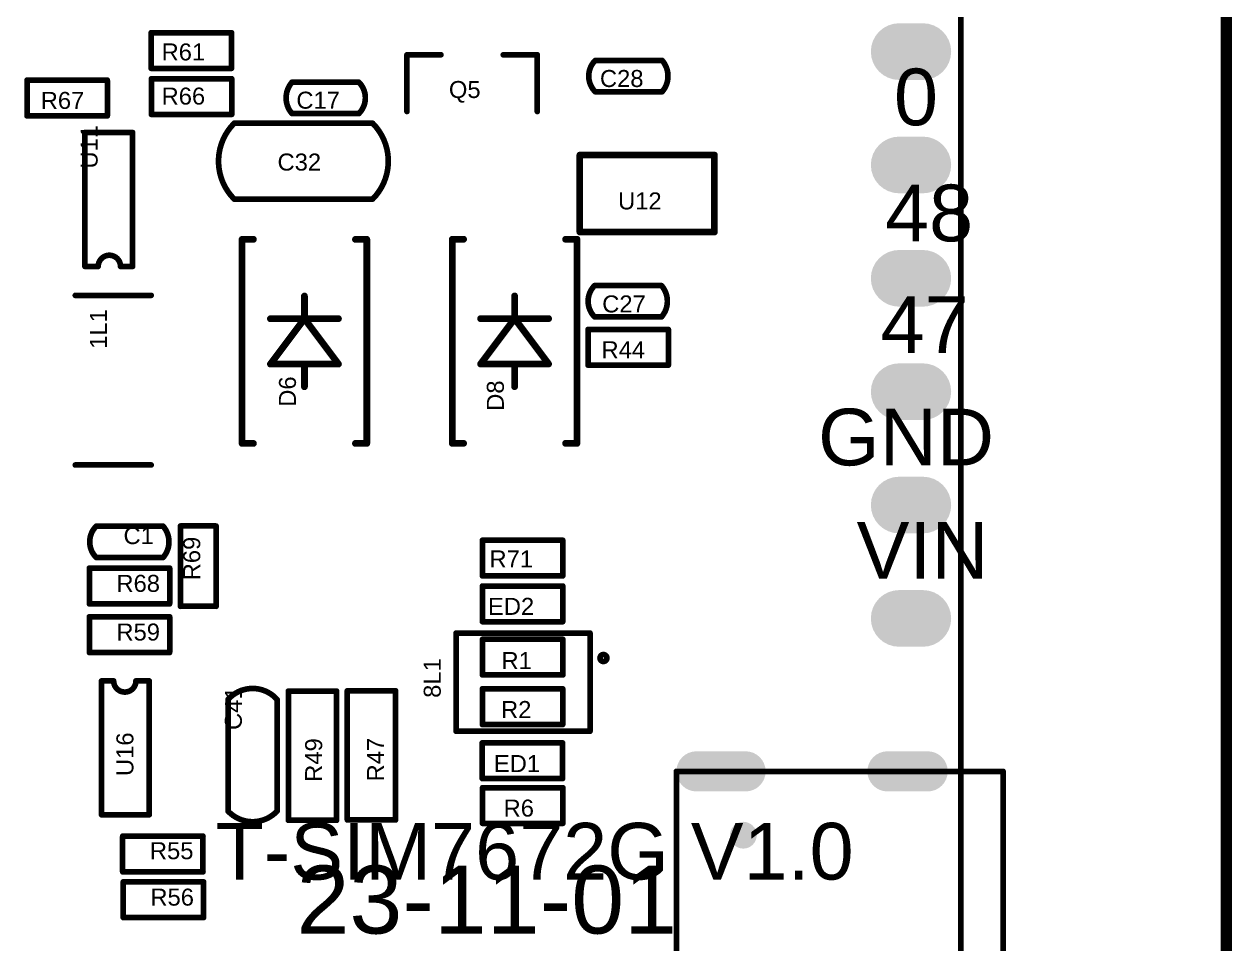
# Model space of a CAD drawing. Header units: millimetres. Extents: x 6 to 51, y 8 to 120.
# Drawn here: x 21.01 to 48.07, y 66.86 to 87.47 of the extents above; entities that cross this region are included whole.
import ezdxf

# ---------------------------------------------------------------- set-up
doc = ezdxf.new("R2010")
doc.units = ezdxf.units.MM
for name, color, linetype in [('KeepOutLayer', 6, 'Continuous'), ('MultiLayer', 9, 'Continuous'), ('PadHoleLayer', 156, 'Continuous'), ('TopOverlay', 2, 'Continuous')]:
    doc.layers.add(name, color=color, linetype=linetype)
doc.layers.get('0').off()
doc.styles.add('Arial', font='arial.ttf', dxfattribs={"height": 0.2})

# ---------------------------------------------------------------- blocks, each defined once
blk = doc.blocks.new('16PIN_2_54_4')
at = {"layer": 'MultiLayer'}
h = blk.add_hatch(color=9, dxfattribs=at)
edge = h.paths.add_edge_path()
edge.add_arc((0, -0.265), 0.635, 180, 360)
edge.add_line((0.635, -0.265), (0.635, 0.265))
edge.add_arc((0, 0.265), 0.635, 0, 180)
edge.add_line((-0.635, 0.265), (-0.635, -0.265))
h = blk.add_hatch(color=9, dxfattribs=at)
edge = h.paths.add_edge_path()
edge.add_arc((2.54, -0.265), 0.635, 180, 360)
edge.add_line((3.175, -0.265), (3.175, 0.265))
edge.add_arc((2.54, 0.265), 0.635, 0, 180)
edge.add_line((1.905, 0.265), (1.905, -0.265))
h = blk.add_hatch(color=9, dxfattribs=at)
edge = h.paths.add_edge_path()
edge.add_arc((5.08, -0.265), 0.635, 180, 360)
edge.add_line((5.715, -0.265), (5.715, 0.265))
edge.add_arc((5.08, 0.265), 0.635, 0, 180)
edge.add_line((4.445, 0.265), (4.445, -0.265))
h = blk.add_hatch(color=9, dxfattribs=at)
edge = h.paths.add_edge_path()
edge.add_arc((7.62, -0.265), 0.635, 180, 360)
edge.add_line((8.255, -0.265), (8.255, 0.265))
edge.add_arc((7.62, 0.265), 0.635, 0, 180)
edge.add_line((6.985, 0.265), (6.985, -0.265))
h = blk.add_hatch(color=9, dxfattribs=at)
edge = h.paths.add_edge_path()
edge.add_arc((10.16, -0.265), 0.635, 180, 360)
edge.add_line((10.795, -0.265), (10.795, 0.265))
edge.add_arc((10.16, 0.265), 0.635, 0, 180)
edge.add_line((9.525, 0.265), (9.525, -0.265))
h = blk.add_hatch(color=9, dxfattribs=at)
edge = h.paths.add_edge_path()
edge.add_arc((12.7, -0.265), 0.635, 180, 360)
edge.add_line((13.335, -0.265), (13.335, 0.265))
edge.add_arc((12.7, 0.265), 0.635, 0, 180)
edge.add_line((12.065, 0.265), (12.065, -0.265))
h = blk.add_hatch(color=9, dxfattribs=at)
edge = h.paths.add_edge_path()
edge.add_arc((15.24, -0.265), 0.635, 180, 360)
edge.add_line((15.875, -0.265), (15.875, 0.265))
edge.add_arc((15.24, 0.265), 0.635, 0, 180)
edge.add_line((14.605, 0.265), (14.605, -0.265))
h = blk.add_hatch(color=9, dxfattribs=at)
edge = h.paths.add_edge_path()
edge.add_arc((17.78, -0.265), 0.635, 180, 360)
edge.add_line((18.415, -0.265), (18.415, 0.265))
edge.add_arc((17.78, 0.265), 0.635, 0, 180)
edge.add_line((17.145, 0.265), (17.145, -0.265))
h = blk.add_hatch(color=9, dxfattribs=at)
edge = h.paths.add_edge_path()
edge.add_arc((20.32, -0.265), 0.635, 180, 360)
edge.add_line((20.955, -0.265), (20.955, 0.265))
edge.add_arc((20.32, 0.265), 0.635, 0, 180)
edge.add_line((19.685, 0.265), (19.685, -0.265))
h = blk.add_hatch(color=9, dxfattribs=at)
edge = h.paths.add_edge_path()
edge.add_arc((22.86, -0.265), 0.635, 180, 360)
edge.add_line((23.495, -0.265), (23.495, 0.265))
edge.add_arc((22.86, 0.265), 0.635, 0, 180)
edge.add_line((22.225, 0.265), (22.225, -0.265))
h = blk.add_hatch(color=9, dxfattribs=at)
edge = h.paths.add_edge_path()
edge.add_arc((25.4, -0.265), 0.635, 180, 360)
edge.add_line((26.035, -0.265), (26.035, 0.265))
edge.add_arc((25.4, 0.265), 0.635, 0, 180)
edge.add_line((24.765, 0.265), (24.765, -0.265))
h = blk.add_hatch(color=9, dxfattribs=at)
edge = h.paths.add_edge_path()
edge.add_arc((27.94, -0.265), 0.635, 180, 360)
edge.add_line((28.575, -0.265), (28.575, 0.265))
edge.add_arc((27.94, 0.265), 0.635, 0, 180)
edge.add_line((27.305, 0.265), (27.305, -0.265))
h = blk.add_hatch(color=9, dxfattribs=at)
edge = h.paths.add_edge_path()
edge.add_arc((30.48, -0.265), 0.635, 180, 360)
edge.add_line((31.115, -0.265), (31.115, 0.265))
edge.add_arc((30.48, 0.265), 0.635, 0, 180)
edge.add_line((29.845, 0.265), (29.845, -0.265))
h = blk.add_hatch(color=9, dxfattribs=at)
edge = h.paths.add_edge_path()
edge.add_arc((33.02, -0.265), 0.635, 180, 360)
edge.add_line((33.655, -0.265), (33.655, 0.265))
edge.add_arc((33.02, 0.265), 0.635, 0, 180)
edge.add_line((32.385, 0.265), (32.385, -0.265))
h = blk.add_hatch(color=9, dxfattribs=at)
edge = h.paths.add_edge_path()
edge.add_arc((35.56, -0.265), 0.635, 180, 360)
edge.add_line((36.195, -0.265), (36.195, 0.265))
edge.add_arc((35.56, 0.265), 0.635, 0, 180)
edge.add_line((34.925, 0.265), (34.925, -0.265))
h = blk.add_hatch(color=9, dxfattribs=at)
edge = h.paths.add_edge_path()
edge.add_arc((38.1, -0.265), 0.635, 180, 360)
edge.add_line((38.735, -0.265), (38.735, 0.265))
edge.add_arc((38.1, 0.265), 0.635, 0, 180)
edge.add_line((37.465, 0.265), (37.465, -0.265))
at = {"layer": 'PadHoleLayer'}
h = blk.add_hatch(color=156, dxfattribs=at)
edge = h.paths.add_edge_path()
edge.add_arc((0, 0), 0.45, 0, 360)
h = blk.add_hatch(color=156, dxfattribs=at)
edge = h.paths.add_edge_path()
edge.add_arc((2.54, 0), 0.45, 0, 360)
h = blk.add_hatch(color=156, dxfattribs=at)
edge = h.paths.add_edge_path()
edge.add_arc((5.08, 0), 0.45, 0, 360)
h = blk.add_hatch(color=156, dxfattribs=at)
edge = h.paths.add_edge_path()
edge.add_arc((7.62, 0), 0.45, 0, 360)
h = blk.add_hatch(color=156, dxfattribs=at)
edge = h.paths.add_edge_path()
edge.add_arc((10.16, 0), 0.45, 0, 360)
h = blk.add_hatch(color=156, dxfattribs=at)
edge = h.paths.add_edge_path()
edge.add_arc((12.7, 0), 0.45, 0, 360)
h = blk.add_hatch(color=156, dxfattribs=at)
edge = h.paths.add_edge_path()
edge.add_arc((15.24, 0), 0.45, 0, 360)
h = blk.add_hatch(color=156, dxfattribs=at)
edge = h.paths.add_edge_path()
edge.add_arc((17.78, 0), 0.45, 0, 360)
h = blk.add_hatch(color=156, dxfattribs=at)
edge = h.paths.add_edge_path()
edge.add_arc((20.32, 0), 0.45, 0, 360)
h = blk.add_hatch(color=156, dxfattribs=at)
edge = h.paths.add_edge_path()
edge.add_arc((22.86, 0), 0.45, 0, 360)
h = blk.add_hatch(color=156, dxfattribs=at)
edge = h.paths.add_edge_path()
edge.add_arc((25.4, 0), 0.45, 0, 360)
h = blk.add_hatch(color=156, dxfattribs=at)
edge = h.paths.add_edge_path()
edge.add_arc((27.94, 0), 0.45, 0, 360)
h = blk.add_hatch(color=156, dxfattribs=at)
edge = h.paths.add_edge_path()
edge.add_arc((30.48, 0), 0.45, 0, 360)
h = blk.add_hatch(color=156, dxfattribs=at)
edge = h.paths.add_edge_path()
edge.add_arc((33.02, 0), 0.45, 0, 360)
h = blk.add_hatch(color=156, dxfattribs=at)
edge = h.paths.add_edge_path()
edge.add_arc((35.56, 0), 0.45, 0, 360)
h = blk.add_hatch(color=156, dxfattribs=at)
edge = h.paths.add_edge_path()
edge.add_arc((38.1, 0), 0.45, 0, 360)
blk = doc.blocks.new('TYPE_C3_0_8')
at = {"layer": 'MultiLayer'}
h = blk.add_hatch(color=9, dxfattribs=at)
edge = h.paths.add_edge_path()
edge.add_arc((-4.32, -1.55), 0.45, 180, 360)
edge.add_line((-3.87, -1.55), (-3.87, -0.45))
edge.add_arc((-4.32, -0.45), 0.45, 0, 180)
edge.add_line((-4.77, -0.45), (-4.77, -1.55))
h = blk.add_hatch(color=9, dxfattribs=at)
edge = h.paths.add_edge_path()
edge.add_arc((4.32, -1.55), 0.45, 180, 360)
edge.add_line((4.77, -1.55), (4.77, -0.45))
edge.add_arc((4.32, -0.45), 0.45, 0, 180)
edge.add_line((3.87, -0.45), (3.87, -1.55))
h = blk.add_hatch(color=9, dxfattribs=at)
edge = h.paths.add_edge_path()
edge.add_arc((-2.89, -1.5), 0.3, 0, 360)
h = blk.add_hatch(color=9, dxfattribs=at)
edge = h.paths.add_edge_path()
edge.add_arc((2.89, -1.5), 0.3, 0, 360)
h = blk.add_hatch(color=9, dxfattribs=at)
edge = h.paths.add_edge_path()
edge.add_arc((-4.32, -5.63), 0.45, 180, 360)
edge.add_line((-3.87, -5.63), (-3.87, -4.73))
edge.add_arc((-4.32, -4.73), 0.45, 0, 180)
edge.add_line((-4.77, -4.73), (-4.77, -5.63))
h = blk.add_hatch(color=9, dxfattribs=at)
edge = h.paths.add_edge_path()
edge.add_arc((4.32, -5.63), 0.45, 180, 360)
edge.add_line((4.77, -5.63), (4.77, -4.73))
edge.add_arc((4.32, -4.73), 0.45, 0, 180)
edge.add_line((3.87, -4.73), (3.87, -5.63))
at = {"layer": 'PadHoleLayer'}
h = blk.add_hatch(color=156, dxfattribs=at)
edge = h.paths.add_edge_path()
edge.add_arc((-4.32, -1.55), 0.3, 180, 360)
edge.add_line((-4.02, -1.55), (-4.02, -0.45))
edge.add_arc((-4.32, -0.45), 0.3, 0, 180)
edge.add_line((-4.62, -0.45), (-4.62, -1.55))
h = blk.add_hatch(color=156, dxfattribs=at)
edge = h.paths.add_edge_path()
edge.add_arc((4.32, -1.55), 0.3, 180, 360)
edge.add_line((4.62, -1.55), (4.62, -0.45))
edge.add_arc((4.32, -0.45), 0.3, 0, 180)
edge.add_line((4.02, -0.45), (4.02, -1.55))
h = blk.add_hatch(color=156, dxfattribs=at)
edge = h.paths.add_edge_path()
edge.add_arc((-2.89, -1.5), 0.3, 0, 360)
h = blk.add_hatch(color=156, dxfattribs=at)
edge = h.paths.add_edge_path()
edge.add_arc((2.89, -1.5), 0.3, 0, 360)
h = blk.add_hatch(color=156, dxfattribs=at)
edge = h.paths.add_edge_path()
edge.add_arc((-4.32, -5.63), 0.3, 180, 360)
edge.add_line((-4.02, -5.63), (-4.02, -4.73))
edge.add_arc((-4.32, -4.73), 0.3, 0, 180)
edge.add_line((-4.62, -4.73), (-4.62, -5.63))
h = blk.add_hatch(color=156, dxfattribs=at)
edge = h.paths.add_edge_path()
edge.add_arc((4.32, -5.63), 0.3, 180, 360)
edge.add_line((4.62, -5.63), (4.62, -4.73))
edge.add_arc((4.32, -4.73), 0.3, 0, 180)
edge.add_line((4.02, -4.73), (4.02, -5.63))
at = {"layer": 'TopOverlay', "const_width": 0.127}
for points in [[(-4.32, 0), (4.32, 0)], [(-4.32, 0), (-4.32, -7.32)], [(4.32, 0), (4.32, -7.32)], [(-4.32, -7.32), (4.32, -7.32)]]:
    blk.add_lwpolyline(points, dxfattribs=at)
at = {"layer": 'TopOverlay', "const_width": 0.0635}
for points in [[(-4.352, 0, 1), (-4.288, 0, 1)], [(-4.352, 0, 1), (-4.288, 0, 1)], [(4.288, 0, 1), (4.352, 0, 1)], [(4.288, 0, 1), (4.352, 0, 1)], [(-4.352, -7.32, 1), (-4.288, -7.32, 1)], [(-4.352, -7.32, 1), (-4.288, -7.32, 1)], [(4.288, -7.32, 1), (4.352, -7.32, 1)], [(4.288, -7.32, 1), (4.352, -7.32, 1)]]:
    blk.add_lwpolyline(points, format="xyb", close=True, dxfattribs=at)
blk = doc.blocks.new('SOT26_11')
at = {"layer": 'TopOverlay', "const_width": 0.127}
for points in [[(0.879, -2.5), (0.879, 0.5)], [(0.879, 0.5), (1.15, 0.5)], [(1.65, 0.5), (1.947, 0.5)], [(1.947, -2.5), (1.947, 0.5)], [(0.879, -2.5), (1.947, -2.5)]]:
    blk.add_lwpolyline(points, dxfattribs=at)
at = {"layer": 'TopOverlay', "const_width": 0.0635}
for points in [[(0.847, 0.5, 1), (0.91, 0.5, 1)], [(0.847, 0.5, 1), (0.91, 0.5, 1)], [(1.118, 0.5, 1), (1.182, 0.5, 1)], [(1.118, 0.5, 1), (1.182, 0.5, 1)], [(1.618, 0.5, 1), (1.682, 0.5, 1)], [(1.618, 0.5, 1), (1.682, 0.5, 1)], [(1.915, 0.5, 1), (1.979, 0.5, 1)], [(1.915, 0.5, 1), (1.979, 0.5, 1)], [(0.847, -2.5, 1), (0.91, -2.5, 1)], [(0.847, -2.5, 1), (0.91, -2.5, 1)], [(1.915, -2.5, 1), (1.979, -2.5, 1)], [(1.915, -2.5, 1), (1.979, -2.5, 1)]]:
    blk.add_lwpolyline(points, format="xyb", close=True, dxfattribs=at)
at = {"layer": 'TopOverlay', "const_width": 0.127}
blk.add_lwpolyline([(1.65, 0.5, -0.999128), (1.15, 0.5)], format="xyb", dxfattribs=at)
blk = doc.blocks.new('SOT23_5_14')
at = {"layer": 'TopOverlay', "const_width": 0.15}
for points in [[(0.999, 3.005), (2.725, 3.005)], [(0.999, 3.005), (0.999, -0.012)], [(2.725, 3.005), (2.725, -0.012)], [(0.999, -0.012), (2.725, -0.012)]]:
    blk.add_lwpolyline(points, dxfattribs=at)
at = {"layer": 'TopOverlay', "const_width": 0.075}
for points in [[(0.962, 3.005, 1), (1.037, 3.005, 1)], [(0.962, 3.005, 1), (1.037, 3.005, 1)], [(2.687, 3.005, 1), (2.762, 3.005, 1)], [(2.687, 3.005, 1), (2.762, 3.005, 1)], [(0.962, -0.012, 1), (1.037, -0.012, 1)], [(0.962, -0.012, 1), (1.037, -0.012, 1)], [(2.687, -0.012, 1), (2.762, -0.012, 1)], [(2.687, -0.012, 1), (2.762, -0.012, 1)]]:
    blk.add_lwpolyline(points, format="xyb", close=True, dxfattribs=at)
blk = doc.blocks.new('SOT26_15')
at = {"layer": 'TopOverlay', "const_width": 0.127}
for points in [[(0.879, 0.5), (0.879, -2.5)], [(1.15, 0.5), (0.879, 0.5)], [(1.947, 0.5), (1.65, 0.5)], [(1.947, 0.5), (1.947, -2.5)], [(1.947, -2.5), (0.879, -2.5)]]:
    blk.add_lwpolyline(points, dxfattribs=at)
at = {"layer": 'TopOverlay', "const_width": 0.0635}
for points in [[(0.847, 0.5, 1), (0.91, 0.5, 1)], [(0.847, 0.5, 1), (0.91, 0.5, 1)], [(1.118, 0.5, 1), (1.182, 0.5, 1)], [(1.118, 0.5, 1), (1.182, 0.5, 1)], [(1.618, 0.5, 1), (1.682, 0.5, 1)], [(1.618, 0.5, 1), (1.682, 0.5, 1)], [(1.915, 0.5, 1), (1.979, 0.5, 1)], [(1.915, 0.5, 1), (1.979, 0.5, 1)], [(0.847, -2.5, 1), (0.91, -2.5, 1)], [(0.847, -2.5, 1), (0.91, -2.5, 1)], [(1.915, -2.5, 1), (1.979, -2.5, 1)], [(1.915, -2.5, 1), (1.979, -2.5, 1)]]:
    blk.add_lwpolyline(points, format="xyb", close=True, dxfattribs=at)
at = {"layer": 'TopOverlay', "const_width": 0.127}
blk.add_lwpolyline([(1.65, 0.5, -0.999128), (1.15, 0.5)], format="xyb", dxfattribs=at)
blk = doc.blocks.new('R0402_39')
at = {"layer": 'TopOverlay', "const_width": 0.127}
for points in [[(-0.898, 0.408), (-0.898, -0.392)], [(0.902, 0.408), (-0.898, 0.408)], [(0.902, 0.408), (0.902, -0.392)], [(0.902, -0.392), (-0.898, -0.392)]]:
    blk.add_lwpolyline(points, dxfattribs=at)
at = {"layer": 'TopOverlay', "const_width": 0.0635}
for points in [[(-0.93, 0.408, 1), (-0.867, 0.408, 1)], [(-0.93, 0.408, 1), (-0.867, 0.408, 1)], [(0.87, 0.408, 1), (0.933, 0.408, 1)], [(0.87, 0.408, 1), (0.933, 0.408, 1)], [(-0.93, -0.392, 1), (-0.867, -0.392, 1)], [(-0.93, -0.392, 1), (-0.867, -0.392, 1)], [(0.87, -0.392, 1), (0.933, -0.392, 1)], [(0.87, -0.392, 1), (0.933, -0.392, 1)]]:
    blk.add_lwpolyline(points, format="xyb", close=True, dxfattribs=at)
blk = doc.blocks.new('R0402_42')
at = {"layer": 'TopOverlay', "const_width": 0.127}
for points in [[(-0.898, 0.408), (-0.898, -0.392)], [(-0.898, 0.408), (0.902, 0.408)], [(0.902, 0.408), (0.902, -0.392)], [(-0.898, -0.392), (0.902, -0.392)]]:
    blk.add_lwpolyline(points, dxfattribs=at)
at = {"layer": 'TopOverlay', "const_width": 0.0635}
for points in [[(-0.93, 0.408, 1), (-0.867, 0.408, 1)], [(-0.93, 0.408, 1), (-0.867, 0.408, 1)], [(0.87, 0.408, 1), (0.933, 0.408, 1)], [(0.87, 0.408, 1), (0.933, 0.408, 1)], [(-0.93, -0.392, 1), (-0.867, -0.392, 1)], [(-0.93, -0.392, 1), (-0.867, -0.392, 1)], [(0.87, -0.392, 1), (0.933, -0.392, 1)], [(0.87, -0.392, 1), (0.933, -0.392, 1)]]:
    blk.add_lwpolyline(points, format="xyb", close=True, dxfattribs=at)
blk = doc.blocks.new('R0402_43')
at = {"layer": 'TopOverlay', "const_width": 0.127}
for points in [[(-0.898, -0.392), (-0.898, 0.408)], [(-0.898, 0.408), (0.902, 0.408)], [(0.902, -0.392), (0.902, 0.408)], [(-0.898, -0.392), (0.902, -0.392)]]:
    blk.add_lwpolyline(points, dxfattribs=at)
at = {"layer": 'TopOverlay', "const_width": 0.0635}
for points in [[(-0.93, 0.408, 1), (-0.867, 0.408, 1)], [(-0.93, 0.408, 1), (-0.867, 0.408, 1)], [(0.87, 0.408, 1), (0.933, 0.408, 1)], [(0.87, 0.408, 1), (0.933, 0.408, 1)], [(-0.93, -0.392, 1), (-0.867, -0.392, 1)], [(-0.93, -0.392, 1), (-0.867, -0.392, 1)], [(0.87, -0.392, 1), (0.933, -0.392, 1)], [(0.87, -0.392, 1), (0.933, -0.392, 1)]]:
    blk.add_lwpolyline(points, format="xyb", close=True, dxfattribs=at)
blk = doc.blocks.new('R0402_44')
at = {"layer": 'TopOverlay', "const_width": 0.127}
for points in [[(-0.898, -0.392), (-0.898, 0.408)], [(-0.898, 0.408), (0.902, 0.408)], [(0.902, -0.392), (0.902, 0.408)], [(-0.898, -0.392), (0.902, -0.392)]]:
    blk.add_lwpolyline(points, dxfattribs=at)
at = {"layer": 'TopOverlay', "const_width": 0.0635}
for points in [[(-0.93, 0.408, 1), (-0.867, 0.408, 1)], [(-0.93, 0.408, 1), (-0.867, 0.408, 1)], [(0.87, 0.408, 1), (0.933, 0.408, 1)], [(0.87, 0.408, 1), (0.933, 0.408, 1)], [(-0.93, -0.392, 1), (-0.867, -0.392, 1)], [(-0.93, -0.392, 1), (-0.867, -0.392, 1)], [(0.87, -0.392, 1), (0.933, -0.392, 1)], [(0.87, -0.392, 1), (0.933, -0.392, 1)]]:
    blk.add_lwpolyline(points, format="xyb", close=True, dxfattribs=at)
blk = doc.blocks.new('R0402_45')
at = {"layer": 'TopOverlay', "const_width": 0.127}
for points in [[(-0.898, 0.408), (-0.898, -0.392)], [(0.902, 0.408), (-0.898, 0.408)], [(0.902, 0.408), (0.902, -0.392)], [(0.902, -0.392), (-0.898, -0.392)]]:
    blk.add_lwpolyline(points, dxfattribs=at)
at = {"layer": 'TopOverlay', "const_width": 0.0635}
for points in [[(-0.93, 0.408, 1), (-0.867, 0.408, 1)], [(-0.93, 0.408, 1), (-0.867, 0.408, 1)], [(0.87, 0.408, 1), (0.933, 0.408, 1)], [(0.87, 0.408, 1), (0.933, 0.408, 1)], [(-0.93, -0.392, 1), (-0.867, -0.392, 1)], [(-0.93, -0.392, 1), (-0.867, -0.392, 1)], [(0.87, -0.392, 1), (0.933, -0.392, 1)], [(0.87, -0.392, 1), (0.933, -0.392, 1)]]:
    blk.add_lwpolyline(points, format="xyb", close=True, dxfattribs=at)
blk = doc.blocks.new('R0402_50')
at = {"layer": 'TopOverlay', "const_width": 0.127}
for points in [[(-0.898, -0.392), (-0.898, 0.408)], [(-0.898, 0.408), (0.902, 0.408)], [(0.902, -0.392), (0.902, 0.408)], [(-0.898, -0.392), (0.902, -0.392)]]:
    blk.add_lwpolyline(points, dxfattribs=at)
at = {"layer": 'TopOverlay', "const_width": 0.0635}
for points in [[(-0.93, 0.408, 1), (-0.867, 0.408, 1)], [(-0.93, 0.408, 1), (-0.867, 0.408, 1)], [(0.87, 0.408, 1), (0.933, 0.408, 1)], [(0.87, 0.408, 1), (0.933, 0.408, 1)], [(-0.93, -0.392, 1), (-0.867, -0.392, 1)], [(-0.93, -0.392, 1), (-0.867, -0.392, 1)], [(0.87, -0.392, 1), (0.933, -0.392, 1)], [(0.87, -0.392, 1), (0.933, -0.392, 1)]]:
    blk.add_lwpolyline(points, format="xyb", close=True, dxfattribs=at)
blk = doc.blocks.new('R0402_52')
at = {"layer": 'TopOverlay', "const_width": 0.127}
for points in [[(-0.898, -0.392), (-0.898, 0.408)], [(-0.898, 0.408), (0.902, 0.408)], [(0.902, -0.392), (0.902, 0.408)], [(-0.898, -0.392), (0.902, -0.392)]]:
    blk.add_lwpolyline(points, dxfattribs=at)
at = {"layer": 'TopOverlay', "const_width": 0.0635}
for points in [[(-0.93, 0.408, 1), (-0.867, 0.408, 1)], [(-0.93, 0.408, 1), (-0.867, 0.408, 1)], [(0.87, 0.408, 1), (0.933, 0.408, 1)], [(0.87, 0.408, 1), (0.933, 0.408, 1)], [(-0.93, -0.392, 1), (-0.867, -0.392, 1)], [(-0.93, -0.392, 1), (-0.867, -0.392, 1)], [(0.87, -0.392, 1), (0.933, -0.392, 1)], [(0.87, -0.392, 1), (0.933, -0.392, 1)]]:
    blk.add_lwpolyline(points, format="xyb", close=True, dxfattribs=at)
blk = doc.blocks.new('R0402_53')
at = {"layer": 'TopOverlay', "const_width": 0.127}
for points in [[(-0.898, -0.392), (-0.898, 0.408)], [(-0.898, 0.408), (0.902, 0.408)], [(0.902, -0.392), (0.902, 0.408)], [(-0.898, -0.392), (0.902, -0.392)]]:
    blk.add_lwpolyline(points, dxfattribs=at)
at = {"layer": 'TopOverlay', "const_width": 0.0635}
for points in [[(-0.93, 0.408, 1), (-0.867, 0.408, 1)], [(-0.93, 0.408, 1), (-0.867, 0.408, 1)], [(0.87, 0.408, 1), (0.933, 0.408, 1)], [(0.87, 0.408, 1), (0.933, 0.408, 1)], [(-0.93, -0.392, 1), (-0.867, -0.392, 1)], [(-0.93, -0.392, 1), (-0.867, -0.392, 1)], [(0.87, -0.392, 1), (0.933, -0.392, 1)], [(0.87, -0.392, 1), (0.933, -0.392, 1)]]:
    blk.add_lwpolyline(points, format="xyb", close=True, dxfattribs=at)
blk = doc.blocks.new('R0402_56')
at = {"layer": 'TopOverlay', "const_width": 0.127}
for points in [[(-0.898, -0.392), (-0.898, 0.408)], [(-0.898, 0.408), (0.902, 0.408)], [(0.902, -0.392), (0.902, 0.408)], [(-0.898, -0.392), (0.902, -0.392)]]:
    blk.add_lwpolyline(points, dxfattribs=at)
at = {"layer": 'TopOverlay', "const_width": 0.0635}
for points in [[(-0.93, 0.408, 1), (-0.867, 0.408, 1)], [(-0.93, 0.408, 1), (-0.867, 0.408, 1)], [(0.87, 0.408, 1), (0.933, 0.408, 1)], [(0.87, 0.408, 1), (0.933, 0.408, 1)], [(-0.93, -0.392, 1), (-0.867, -0.392, 1)], [(-0.93, -0.392, 1), (-0.867, -0.392, 1)], [(0.87, -0.392, 1), (0.933, -0.392, 1)], [(0.87, -0.392, 1), (0.933, -0.392, 1)]]:
    blk.add_lwpolyline(points, format="xyb", close=True, dxfattribs=at)
blk = doc.blocks.new('R0402_57')
at = {"layer": 'TopOverlay', "const_width": 0.127}
for points in [[(-0.898, 0.408), (-0.898, -0.392)], [(0.902, 0.408), (-0.898, 0.408)], [(0.902, 0.408), (0.902, -0.392)], [(0.902, -0.392), (-0.898, -0.392)]]:
    blk.add_lwpolyline(points, dxfattribs=at)
at = {"layer": 'TopOverlay', "const_width": 0.0635}
for points in [[(-0.93, 0.408, 1), (-0.867, 0.408, 1)], [(-0.93, 0.408, 1), (-0.867, 0.408, 1)], [(0.87, 0.408, 1), (0.933, 0.408, 1)], [(0.87, 0.408, 1), (0.933, 0.408, 1)], [(-0.93, -0.392, 1), (-0.867, -0.392, 1)], [(-0.93, -0.392, 1), (-0.867, -0.392, 1)], [(0.87, -0.392, 1), (0.933, -0.392, 1)], [(0.87, -0.392, 1), (0.933, -0.392, 1)]]:
    blk.add_lwpolyline(points, format="xyb", close=True, dxfattribs=at)
blk = doc.blocks.new('R0603_63')
at = {"layer": 'TopOverlay', "const_width": 0.127}
for points in [[(-1.435, -0.54), (-1.435, 0.54)], [(1.46, 0.54), (-1.435, 0.54)], [(1.46, -0.54), (1.46, 0.54)], [(1.46, -0.54), (-1.435, -0.54)]]:
    blk.add_lwpolyline(points, dxfattribs=at)
at = {"layer": 'TopOverlay', "const_width": 0.0635}
for points in [[(-1.467, 0.54, 1), (-1.403, 0.54, 1)], [(-1.467, 0.54, 1), (-1.403, 0.54, 1)], [(1.429, 0.54, 1), (1.492, 0.54, 1)], [(1.429, 0.54, 1), (1.492, 0.54, 1)], [(-1.467, -0.54, 1), (-1.403, -0.54, 1)], [(-1.467, -0.54, 1), (-1.403, -0.54, 1)], [(1.429, -0.54, 1), (1.492, -0.54, 1)], [(1.429, -0.54, 1), (1.492, -0.54, 1)]]:
    blk.add_lwpolyline(points, format="xyb", close=True, dxfattribs=at)
blk = doc.blocks.new('R0603_65')
at = {"layer": 'TopOverlay', "const_width": 0.127}
for points in [[(-1.435, -0.54), (-1.435, 0.54)], [(1.46, 0.54), (-1.435, 0.54)], [(1.46, -0.54), (1.46, 0.54)], [(1.46, -0.54), (-1.435, -0.54)]]:
    blk.add_lwpolyline(points, dxfattribs=at)
at = {"layer": 'TopOverlay', "const_width": 0.0635}
for points in [[(-1.467, 0.54, 1), (-1.403, 0.54, 1)], [(-1.467, 0.54, 1), (-1.403, 0.54, 1)], [(1.429, 0.54, 1), (1.492, 0.54, 1)], [(1.429, 0.54, 1), (1.492, 0.54, 1)], [(-1.467, -0.54, 1), (-1.403, -0.54, 1)], [(-1.467, -0.54, 1), (-1.403, -0.54, 1)], [(1.429, -0.54, 1), (1.492, -0.54, 1)], [(1.429, -0.54, 1), (1.492, -0.54, 1)]]:
    blk.add_lwpolyline(points, format="xyb", close=True, dxfattribs=at)
blk = doc.blocks.new('R0402_68')
at = {"layer": 'TopOverlay', "const_width": 0.127}
for points in [[(-0.898, 0.408), (-0.898, -0.392)], [(0.902, 0.408), (-0.898, 0.408)], [(0.902, 0.408), (0.902, -0.392)], [(0.902, -0.392), (-0.898, -0.392)]]:
    blk.add_lwpolyline(points, dxfattribs=at)
at = {"layer": 'TopOverlay', "const_width": 0.0635}
for points in [[(-0.93, 0.408, 1), (-0.867, 0.408, 1)], [(-0.93, 0.408, 1), (-0.867, 0.408, 1)], [(0.87, 0.408, 1), (0.933, 0.408, 1)], [(0.87, 0.408, 1), (0.933, 0.408, 1)], [(-0.93, -0.392, 1), (-0.867, -0.392, 1)], [(-0.93, -0.392, 1), (-0.867, -0.392, 1)], [(0.87, -0.392, 1), (0.933, -0.392, 1)], [(0.87, -0.392, 1), (0.933, -0.392, 1)]]:
    blk.add_lwpolyline(points, format="xyb", close=True, dxfattribs=at)
blk = doc.blocks.new('R0402_85')
at = {"layer": 'TopOverlay', "const_width": 0.127}
for points in [[(-0.898, -0.392), (-0.898, 0.408)], [(-0.898, 0.408), (0.902, 0.408)], [(0.902, -0.392), (0.902, 0.408)], [(-0.898, -0.392), (0.902, -0.392)]]:
    blk.add_lwpolyline(points, dxfattribs=at)
at = {"layer": 'TopOverlay', "const_width": 0.0635}
for points in [[(-0.93, 0.408, 1), (-0.867, 0.408, 1)], [(-0.93, 0.408, 1), (-0.867, 0.408, 1)], [(0.87, 0.408, 1), (0.933, 0.408, 1)], [(0.87, 0.408, 1), (0.933, 0.408, 1)], [(-0.93, -0.392, 1), (-0.867, -0.392, 1)], [(-0.93, -0.392, 1), (-0.867, -0.392, 1)], [(0.87, -0.392, 1), (0.933, -0.392, 1)], [(0.87, -0.392, 1), (0.933, -0.392, 1)]]:
    blk.add_lwpolyline(points, format="xyb", close=True, dxfattribs=at)
blk = doc.blocks.new('R0402_94')
at = {"layer": 'TopOverlay', "const_width": 0.127}
for points in [[(-0.898, -0.392), (-0.898, 0.408)], [(-0.898, 0.408), (0.902, 0.408)], [(0.902, -0.392), (0.902, 0.408)], [(-0.898, -0.392), (0.902, -0.392)]]:
    blk.add_lwpolyline(points, dxfattribs=at)
at = {"layer": 'TopOverlay', "const_width": 0.0635}
for points in [[(-0.93, 0.408, 1), (-0.867, 0.408, 1)], [(-0.93, 0.408, 1), (-0.867, 0.408, 1)], [(0.87, 0.408, 1), (0.933, 0.408, 1)], [(0.87, 0.408, 1), (0.933, 0.408, 1)], [(-0.93, -0.392, 1), (-0.867, -0.392, 1)], [(-0.93, -0.392, 1), (-0.867, -0.392, 1)], [(0.87, -0.392, 1), (0.933, -0.392, 1)], [(0.87, -0.392, 1), (0.933, -0.392, 1)]]:
    blk.add_lwpolyline(points, format="xyb", close=True, dxfattribs=at)
blk = doc.blocks.new('SOT_23_98')
at = {"layer": 'TopOverlay', "const_width": 0.127}
for points in [[(-1.4605, 1.2065), (-0.6985, 1.2065)], [(-1.4605, -0.0635), (-1.4605, 1.2065)], [(0.6985, 1.2065), (1.4605, 1.2065)], [(1.4605, -0.0635), (1.4605, 1.2065)]]:
    blk.add_lwpolyline(points, dxfattribs=at)
at = {"layer": 'TopOverlay', "const_width": 0.0635}
for points in [[(-1.49225, 1.2065, 1), (-1.42875, 1.2065, 1)], [(-1.49225, 1.2065, 1), (-1.42875, 1.2065, 1)], [(-0.73025, 1.2065, 1), (-0.66675, 1.2065, 1)], [(0.66675, 1.2065, 1), (0.73025, 1.2065, 1)], [(1.42875, 1.2065, 1), (1.49225, 1.2065, 1)], [(1.42875, 1.2065, 1), (1.49225, 1.2065, 1)], [(-1.49225, -0.0635, 1), (-1.42875, -0.0635, 1)], [(1.42875, -0.0635, 1), (1.49225, -0.0635, 1)]]:
    blk.add_lwpolyline(points, format="xyb", close=True, dxfattribs=at)
blk = doc.blocks.new('R0402_123')
at = {"layer": 'TopOverlay', "const_width": 0.127}
for points in [[(-0.898, 0.408), (-0.898, -0.392)], [(0.902, 0.408), (-0.898, 0.408)], [(0.902, 0.408), (0.902, -0.392)], [(0.902, -0.392), (-0.898, -0.392)]]:
    blk.add_lwpolyline(points, dxfattribs=at)
at = {"layer": 'TopOverlay', "const_width": 0.0635}
for points in [[(-0.93, 0.408, 1), (-0.867, 0.408, 1)], [(-0.93, 0.408, 1), (-0.867, 0.408, 1)], [(0.87, 0.408, 1), (0.933, 0.408, 1)], [(0.87, 0.408, 1), (0.933, 0.408, 1)], [(-0.93, -0.392, 1), (-0.867, -0.392, 1)], [(-0.93, -0.392, 1), (-0.867, -0.392, 1)], [(0.87, -0.392, 1), (0.933, -0.392, 1)], [(0.87, -0.392, 1), (0.933, -0.392, 1)]]:
    blk.add_lwpolyline(points, format="xyb", close=True, dxfattribs=at)
blk = doc.blocks.new('R0402_124')
at = {"layer": 'TopOverlay', "const_width": 0.127}
for points in [[(-0.898, 0.408), (-0.898, -0.392)], [(0.902, 0.408), (-0.898, 0.408)], [(0.902, 0.408), (0.902, -0.392)], [(0.902, -0.392), (-0.898, -0.392)]]:
    blk.add_lwpolyline(points, dxfattribs=at)
at = {"layer": 'TopOverlay', "const_width": 0.0635}
for points in [[(-0.93, 0.408, 1), (-0.867, 0.408, 1)], [(-0.93, 0.408, 1), (-0.867, 0.408, 1)], [(0.87, 0.408, 1), (0.933, 0.408, 1)], [(0.87, 0.408, 1), (0.933, 0.408, 1)], [(-0.93, -0.392, 1), (-0.867, -0.392, 1)], [(-0.93, -0.392, 1), (-0.867, -0.392, 1)], [(0.87, -0.392, 1), (0.933, -0.392, 1)], [(0.87, -0.392, 1), (0.933, -0.392, 1)]]:
    blk.add_lwpolyline(points, format="xyb", close=True, dxfattribs=at)
blk = doc.blocks.new('DO_214AC_125')
at = {"layer": 'TopOverlay', "const_width": 0.1524}
for points in [[(-2.286, 1.397), (-2.286, 1.143)], [(-2.286, 1.397), (2.286, 1.397)], [(2.286, 1.397), (2.286, 1.143)], [(-0.508, 0.762), (-0.508, -0.762)], [(-0.508, 0.762), (0.508, 0)], [(0.508, 0.762), (0.508, -0.762)], [(-1.016, 0), (-0.508, 0)], [(0.508, 0), (-0.508, -0.762)], [(0.508, 0), (1.016, 0)], [(-2.286, -1.143), (-2.286, -1.397)], [(2.286, -1.143), (2.286, -1.397)], [(-2.286, -1.397), (2.286, -1.397)]]:
    blk.add_lwpolyline(points, dxfattribs=at)
at = {"layer": 'TopOverlay', "const_width": 0.0762}
for points in [[(-2.3241, 1.397, 1), (-2.2479, 1.397, 1)], [(-2.3241, 1.397, 1), (-2.2479, 1.397, 1)], [(2.2479, 1.397, 1), (2.3241, 1.397, 1)], [(2.2479, 1.397, 1), (2.3241, 1.397, 1)], [(-2.3241, 1.143, 1), (-2.2479, 1.143, 1)], [(2.2479, 1.143, 1), (2.3241, 1.143, 1)], [(-0.5461, 0.762, 1), (-0.4699, 0.762, 1)], [(-0.5461, 0.762, 1), (-0.4699, 0.762, 1)], [(0.4699, 0.762, 1), (0.5461, 0.762, 1)], [(-1.0541, 0, 1), (-0.9779, 0, 1)], [(-0.5461, 0, 1), (-0.4699, 0, 1)], [(0.4699, 0, 1), (0.5461, 0, 1)], [(0.4699, 0, 1), (0.5461, 0, 1)], [(0.4699, 0, 1), (0.5461, 0, 1)], [(0.9779, 0, 1), (1.0541, 0, 1)], [(-0.5461, -0.762, 1), (-0.4699, -0.762, 1)], [(-0.5461, -0.762, 1), (-0.4699, -0.762, 1)], [(0.4699, -0.762, 1), (0.5461, -0.762, 1)], [(-2.3241, -1.143, 1), (-2.2479, -1.143, 1)], [(2.2479, -1.143, 1), (2.3241, -1.143, 1)], [(-2.3241, -1.397, 1), (-2.2479, -1.397, 1)], [(-2.3241, -1.397, 1), (-2.2479, -1.397, 1)], [(2.2479, -1.397, 1), (2.3241, -1.397, 1)], [(2.2479, -1.397, 1), (2.3241, -1.397, 1)]]:
    blk.add_lwpolyline(points, format="xyb", close=True, dxfattribs=at)
blk = doc.blocks.new('DO_214AC_126')
at = {"layer": 'TopOverlay', "const_width": 0.1524}
for points in [[(-2.286, 1.397), (-2.286, 1.143)], [(-2.286, 1.397), (2.286, 1.397)], [(2.286, 1.397), (2.286, 1.143)], [(-0.508, 0.762), (-0.508, -0.762)], [(-0.508, 0.762), (0.508, 0)], [(0.508, 0.762), (0.508, -0.762)], [(-1.016, 0), (-0.508, 0)], [(0.508, 0), (-0.508, -0.762)], [(0.508, 0), (1.016, 0)], [(-2.286, -1.143), (-2.286, -1.397)], [(2.286, -1.143), (2.286, -1.397)], [(-2.286, -1.397), (2.286, -1.397)]]:
    blk.add_lwpolyline(points, dxfattribs=at)
at = {"layer": 'TopOverlay', "const_width": 0.0762}
for points in [[(-2.3241, 1.397, 1), (-2.2479, 1.397, 1)], [(-2.3241, 1.397, 1), (-2.2479, 1.397, 1)], [(2.2479, 1.397, 1), (2.3241, 1.397, 1)], [(2.2479, 1.397, 1), (2.3241, 1.397, 1)], [(-2.3241, 1.143, 1), (-2.2479, 1.143, 1)], [(2.2479, 1.143, 1), (2.3241, 1.143, 1)], [(-0.5461, 0.762, 1), (-0.4699, 0.762, 1)], [(-0.5461, 0.762, 1), (-0.4699, 0.762, 1)], [(0.4699, 0.762, 1), (0.5461, 0.762, 1)], [(-1.0541, 0, 1), (-0.9779, 0, 1)], [(-0.5461, 0, 1), (-0.4699, 0, 1)], [(0.4699, 0, 1), (0.5461, 0, 1)], [(0.4699, 0, 1), (0.5461, 0, 1)], [(0.4699, 0, 1), (0.5461, 0, 1)], [(0.9779, 0, 1), (1.0541, 0, 1)], [(-0.5461, -0.762, 1), (-0.4699, -0.762, 1)], [(-0.5461, -0.762, 1), (-0.4699, -0.762, 1)], [(0.4699, -0.762, 1), (0.5461, -0.762, 1)], [(-2.3241, -1.143, 1), (-2.2479, -1.143, 1)], [(2.2479, -1.143, 1), (2.3241, -1.143, 1)], [(-2.3241, -1.397, 1), (-2.2479, -1.397, 1)], [(-2.3241, -1.397, 1), (-2.2479, -1.397, 1)], [(2.2479, -1.397, 1), (2.3241, -1.397, 1)], [(2.2479, -1.397, 1), (2.3241, -1.397, 1)]]:
    blk.add_lwpolyline(points, format="xyb", close=True, dxfattribs=at)
blk = doc.blocks.new('C0603_144')
at = {"layer": 'TopOverlay', "const_width": 0.127}
for points in [[(-1.262, -0.559, -0.450467), (-1.262, 0.541)], [(1.238, 0.541, -0.432739), (1.238, -0.559)]]:
    blk.add_lwpolyline(points, format="xyb", dxfattribs=at)
for points in [[(1.238, 0.541), (-1.262, 0.541)], [(1.238, -0.559), (-1.262, -0.559)]]:
    blk.add_lwpolyline(points, dxfattribs=at)
at = {"layer": 'TopOverlay', "const_width": 0.0635}
for points in [[(-1.294, 0.541, 1), (-1.23, 0.541, 1)], [(-1.294, 0.541, 1), (-1.23, 0.541, 1)], [(1.206, 0.541, 1), (1.27, 0.541, 1)], [(1.206, 0.541, 1), (1.27, 0.541, 1)], [(-1.294, -0.559, 1), (-1.23, -0.559, 1)], [(-1.294, -0.559, 1), (-1.23, -0.559, 1)], [(1.206, -0.559, 1), (1.27, -0.559, 1)], [(1.206, -0.559, 1), (1.27, -0.559, 1)]]:
    blk.add_lwpolyline(points, format="xyb", close=True, dxfattribs=at)
blk = doc.blocks.new('C0805_154')
at = {"layer": 'TopOverlay', "const_width": 0.127}
for points in [[(-1.55, -0.85, -0.414214), (-1.55, 0.85)], [(1.55, 0.85, -0.414214), (1.55, -0.85)]]:
    blk.add_lwpolyline(points, format="xyb", dxfattribs=at)
for points in [[(-1.55, 0.85), (1.55, 0.85)], [(-1.55, -0.85), (1.55, -0.85)]]:
    blk.add_lwpolyline(points, dxfattribs=at)
at = {"layer": 'TopOverlay', "const_width": 0.0635}
for points in [[(-1.582, 0.85, 1), (-1.518, 0.85, 1)], [(-1.582, 0.85, 1), (-1.518, 0.85, 1)], [(1.518, 0.85, 1), (1.582, 0.85, 1)], [(1.518, 0.85, 1), (1.582, 0.85, 1)], [(-1.582, -0.85, 1), (-1.518, -0.85, 1)], [(-1.582, -0.85, 1), (-1.518, -0.85, 1)], [(1.518, -0.85, 1), (1.582, -0.85, 1)], [(1.518, -0.85, 1), (1.582, -0.85, 1)]]:
    blk.add_lwpolyline(points, format="xyb", close=True, dxfattribs=at)
blk = doc.blocks.new('C0402_159')
at = {"layer": 'TopOverlay', "const_width": 0.127}
for points in [[(-0.745, -0.347, -0.373387), (-0.745, 0.353)], [(0.755, 0.353, -0.414214), (0.755, -0.347)]]:
    blk.add_lwpolyline(points, format="xyb", dxfattribs=at)
for points in [[(0.755, 0.353), (-0.745, 0.353)], [(0.755, -0.347), (-0.745, -0.347)]]:
    blk.add_lwpolyline(points, dxfattribs=at)
at = {"layer": 'TopOverlay', "const_width": 0.0635}
for points in [[(-0.777, 0.353, 1), (-0.714, 0.353, 1)], [(-0.777, 0.353, 1), (-0.714, 0.353, 1)], [(0.723, 0.353, 1), (0.787, 0.353, 1)], [(0.723, 0.353, 1), (0.787, 0.353, 1)], [(-0.777, -0.347, 1), (-0.713, -0.347, 1)], [(-0.777, -0.347, 1), (-0.713, -0.347, 1)], [(0.723, -0.347, 1), (0.787, -0.347, 1)], [(0.723, -0.347, 1), (0.787, -0.347, 1)]]:
    blk.add_lwpolyline(points, format="xyb", close=True, dxfattribs=at)
blk = doc.blocks.new('C0402_160')
at = {"layer": 'TopOverlay', "const_width": 0.127}
for points in [[(-0.745, -0.347, -0.373387), (-0.745, 0.353)], [(0.755, 0.353, -0.414214), (0.755, -0.347)]]:
    blk.add_lwpolyline(points, format="xyb", dxfattribs=at)
for points in [[(0.755, 0.353), (-0.745, 0.353)], [(0.755, -0.347), (-0.745, -0.347)]]:
    blk.add_lwpolyline(points, dxfattribs=at)
at = {"layer": 'TopOverlay', "const_width": 0.0635}
for points in [[(-0.777, 0.353, 1), (-0.714, 0.353, 1)], [(-0.777, 0.353, 1), (-0.714, 0.353, 1)], [(0.723, 0.353, 1), (0.787, 0.353, 1)], [(0.723, 0.353, 1), (0.787, 0.353, 1)], [(-0.777, -0.347, 1), (-0.713, -0.347, 1)], [(-0.777, -0.347, 1), (-0.713, -0.347, 1)], [(0.723, -0.347, 1), (0.787, -0.347, 1)], [(0.723, -0.347, 1), (0.787, -0.347, 1)]]:
    blk.add_lwpolyline(points, format="xyb", close=True, dxfattribs=at)
blk = doc.blocks.new('C0402_171')
at = {"layer": 'TopOverlay', "const_width": 0.127}
for points in [[(-0.745, -0.347, -0.373387), (-0.745, 0.353)], [(0.755, 0.353, -0.414214), (0.755, -0.347)]]:
    blk.add_lwpolyline(points, format="xyb", dxfattribs=at)
for points in [[(-0.745, 0.353), (0.755, 0.353)], [(-0.745, -0.347), (0.755, -0.347)]]:
    blk.add_lwpolyline(points, dxfattribs=at)
at = {"layer": 'TopOverlay', "const_width": 0.0635}
for points in [[(-0.777, 0.353, 1), (-0.714, 0.353, 1)], [(-0.777, 0.353, 1), (-0.714, 0.353, 1)], [(0.723, 0.353, 1), (0.787, 0.353, 1)], [(0.723, 0.353, 1), (0.787, 0.353, 1)], [(-0.777, -0.347, 1), (-0.713, -0.347, 1)], [(-0.777, -0.347, 1), (-0.713, -0.347, 1)], [(0.723, -0.347, 1), (0.787, -0.347, 1)], [(0.723, -0.347, 1), (0.787, -0.347, 1)]]:
    blk.add_lwpolyline(points, format="xyb", close=True, dxfattribs=at)
blk = doc.blocks.new('C0402_179')
at = {"layer": 'TopOverlay', "const_width": 0.127}
for points in [[(-0.745, -0.347, -0.373387), (-0.745, 0.353)], [(0.755, 0.353, -0.414214), (0.755, -0.347)]]:
    blk.add_lwpolyline(points, format="xyb", dxfattribs=at)
for points in [[(0.755, 0.353), (-0.745, 0.353)], [(0.755, -0.347), (-0.745, -0.347)]]:
    blk.add_lwpolyline(points, dxfattribs=at)
at = {"layer": 'TopOverlay', "const_width": 0.0635}
for points in [[(-0.777, 0.353, 1), (-0.714, 0.353, 1)], [(-0.777, 0.353, 1), (-0.714, 0.353, 1)], [(0.723, 0.353, 1), (0.787, 0.353, 1)], [(0.723, 0.353, 1), (0.787, 0.353, 1)], [(-0.777, -0.347, 1), (-0.713, -0.347, 1)], [(-0.777, -0.347, 1), (-0.713, -0.347, 1)], [(0.723, -0.347, 1), (0.787, -0.347, 1)], [(0.723, -0.347, 1), (0.787, -0.347, 1)]]:
    blk.add_lwpolyline(points, format="xyb", close=True, dxfattribs=at)
blk = doc.blocks.new('ACM2012_2P_182')
at = {"layer": 'TopOverlay', "const_width": 0.127}
for points in [[(-1.5, 1.1), (-1.5, -1.1)], [(1.5, 1.1), (-1.5, 1.1)], [(1.5, 1.1), (1.5, -1.1)], [(1.5, -1.1), (-1.5, -1.1)]]:
    blk.add_lwpolyline(points, dxfattribs=at)
at = {"layer": 'TopOverlay'}
for points, const_width in [([(-1.532, 1.1, 1), (-1.468, 1.1, 1)], 0.0635), ([(-1.532, 1.1, 1), (-1.468, 1.1, 1)], 0.0635), ([(1.468, 1.1, 1), (1.532, 1.1, 1)], 0.0635), ([(1.468, 1.1, 1), (1.532, 1.1, 1)], 0.0635), ([(-1.723, -0.541, 1), (-1.878, -0.541, 1)], 0.127), ([(-1.91, -0.541, 1), (-1.846, -0.541, 1)], 0.0635), ([(-1.755, -0.541, 1), (-1.691, -0.541, 1)], 0.0635), ([(-1.532, -1.1, 1), (-1.468, -1.1, 1)], 0.0635), ([(-1.532, -1.1, 1), (-1.468, -1.1, 1)], 0.0635), ([(1.468, -1.1, 1), (1.532, -1.1, 1)], 0.0635), ([(1.468, -1.1, 1), (1.532, -1.1, 1)], 0.0635)]:
    blk.add_lwpolyline(points, format="xyb", close=True, dxfattribs=dict(at, const_width=const_width))
blk = doc.blocks.new('IND_4X4_185')
at = {"layer": 'TopOverlay', "const_width": 0.127}
for points in [[(-0.85, 1.9), (0.85, 1.9)], [(-0.85, -1.9), (0.85, -1.9)]]:
    blk.add_lwpolyline(points, dxfattribs=at)
at = {"layer": 'TopOverlay', "const_width": 0.0635}
for points in [[(-0.882, 1.9, 1), (-0.818, 1.9, 1)], [(0.818, 1.9, 1), (0.882, 1.9, 1)], [(-0.882, -1.9, 1), (-0.818, -1.9, 1)], [(0.818, -1.9, 1), (0.882, -1.9, 1)]]:
    blk.add_lwpolyline(points, format="xyb", close=True, dxfattribs=at)

msp = doc.modelspace()

# ---------------------------------------------------------------- linework, layer by layer
at = {"layer": 'KeepOutLayer', "const_width": 0.127}
msp.add_lwpolyline([(42, 11.032), (42, 117.522)], dxfattribs=at)
at = {"layer": 'MultiLayer', "const_width": 0.254}
msp.add_lwpolyline([(47.944, 65.985), (47.944, 119.541)], dxfattribs=at)

# ---------------------------------------------------------------- block references
for name, p, rotation in [('16PIN_2_54_4', (40.882, 112.251), 270), ('C0402_159', (34.561, 86.305), 180), ('R0402_45', (24.763, 85.851), 180), ('SOT26_15', (24.32, 82.538), 180), ('SOT23_5_14', (36.466, 81.809), 90), ('DO_214AC_126', (27.291, 80.358), 90), ('DO_214AC_125', (32, 80.36), 90), ('C0402_160', (34.547, 81.261), 180), ('R0402_68', (34.547, 80.234), 180), ('C0402_179', (23.38, 75.87), 180), ('R0402_42', (24.92, 75.32), 90), ('R0402_39', (32.18, 75.511), 180), ('R0402_123', (32.18, 74.485), 180), ('ACM2012_2P_182', (32.19, 72.723), 180), ('C0603_144', (26.138, 71.072), 270), ('R0603_63', (27.471, 71.088), 270), ('R0603_65', (28.792, 71.095), 270), ('R0402_124', (32.176, 70.971), 180), ('TYPE_C3_0_8', (35.625, 66.404), 90), ('R0402_57', (24.12, 68.88), 180)]:
    msp.add_blockref(name, p, dxfattribs=dict(rotation=rotation))
for name, p in [('R0402_50', (24.756, 86.867)), ('SOT_23_98', (31.048, 85.573)), ('R0402_44', (21.973, 85.803)), ('C0402_171', (27.756, 85.811)), ('C0805_154', (27.268, 84.396)), ('IND_4X4_185', (23.007, 79.489)), ('R0402_43', (23.37, 74.87)), ('R0402_53', (23.37, 73.78)), ('R0402_94', (32.179, 73.276)), ('SOT26_11', (21.866, 72.251)), ('R0402_85', (32.177, 72.166)), ('R0402_52', (32.18, 69.95)), ('R0402_56', (24.13, 67.84))]:
    msp.add_blockref(name, p)

# ---------------------------------------------------------------- texts
at = {"layer": 'TopOverlay', "style": 'Arial'}
for s, height, p in [('R61', 0.381, (24.09, 86.653)), ('C28', 0.381, (33.912, 86.058)), ('0', 1.27, (40.5, 85.2)), ('R66', 0.381, (24.09, 85.664)), ('Q5', 0.381, (30.528, 85.811)), ('R67', 0.381, (21.382, 85.567)), ('C17', 0.381, (27.11, 85.572)), ('C32', 0.381, (26.688, 84.186)), ('48', 1.27, (40.3, 82.6)), ('U12', 0.381, (34.318, 83.315)), ('C27', 0.381, (33.963, 81.007)), ('47', 1.27, (40.2, 80.1)), ('R44', 0.381, (33.947, 79.98)), ('GND', 1.27, (38.8, 77.58)), ('VIN', 1.27, (39.663, 75.04)), ('C1', 0.381, (23.237, 75.816)), ('R71', 0.381, (31.437, 75.294)), ('R68', 0.381, (23.078, 74.746)), ('ED2', 0.381, (31.403, 74.231)), ('R59', 0.381, (23.078, 73.656)), ('R1', 0.381, (31.706, 73.017)), ('R2', 0.381, (31.696, 71.919)), ('ED1', 0.381, (31.535, 70.709)), ('R6', 0.381, (31.753, 69.711)), ('T-SIM7672G V1.0', 1.27, (25.3, 68.3)), ('R55', 0.381, (23.828, 68.756)), ('23-11-01', 1.524, (27.116, 67.09)), ('R56', 0.381, (23.839, 67.716))]:
    msp.add_text(s, height=height, dxfattribs=at).set_placement(p)
for s, p in [('U11', (22.657, 84.23)), ('1L1', (22.864, 80.192)), ('D6', (27.101, 78.893)), ('D8', (31.759, 78.803)), ('R69', (24.956, 75.005)), ('8L1', (30.345, 72.371)), ('C41', (25.889, 71.652)), ('U16', (23.458, 70.62)), ('R49', (27.688, 70.49)), ('R47', (29.075, 70.499))]:
    msp.add_text(s, height=0.381, rotation=90, dxfattribs=at).set_placement(p)

doc.saveas('drawing.dxf')
